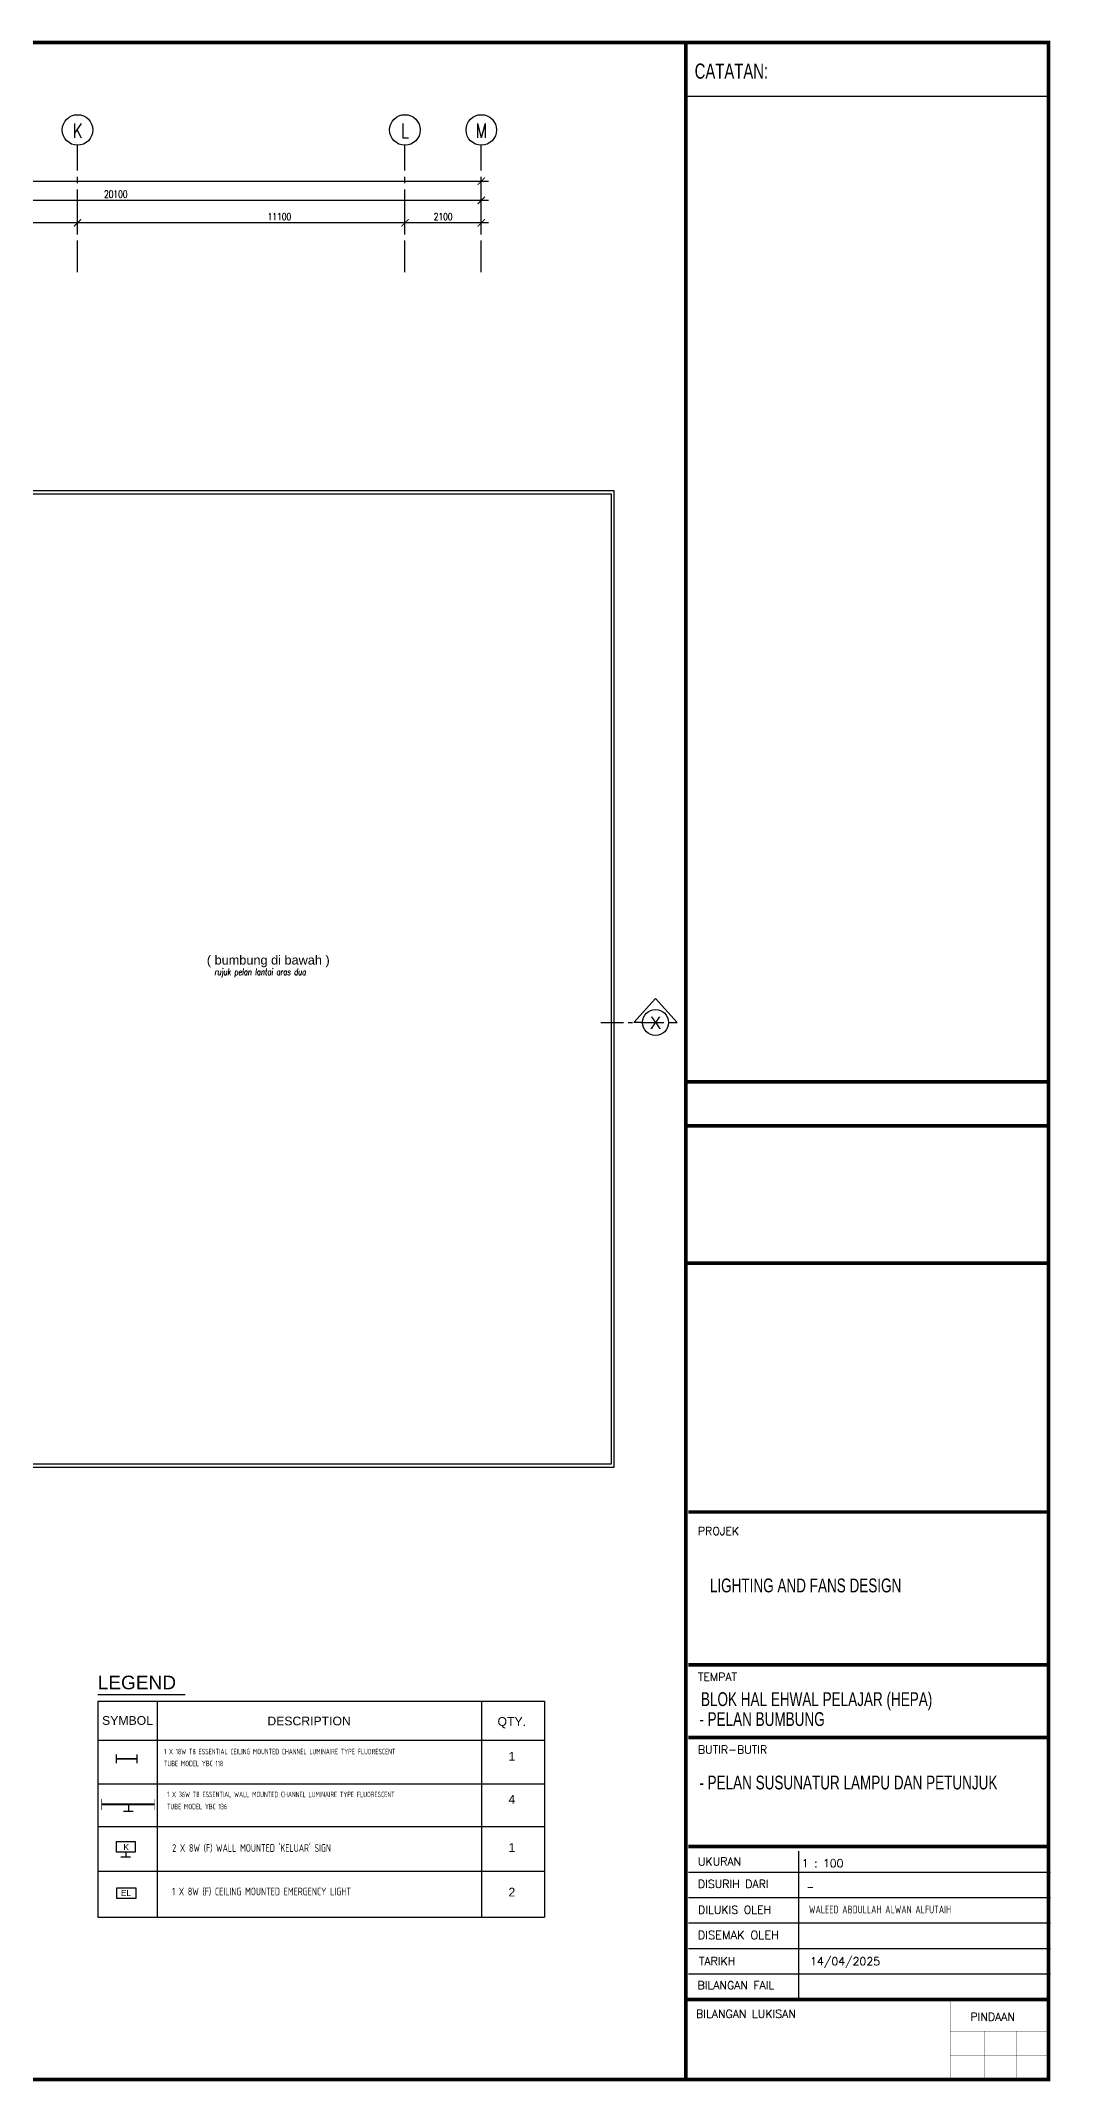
# Model space of a CAD drawing. Header units: inches. Extents: x -34 to 79566, y -40 to 56060.
# Drawn here: x 51763 to 79566, y -40 to 56060 of the extents above; entities that cross this region are included whole.
import ezdxf
from ezdxf.enums import TextEntityAlignment as Align

# ---------------------------------------------------------------- set-up
doc = ezdxf.new("R2010")
doc.units = ezdxf.units.IN
doc.header["$MEASUREMENT"] = 0
doc.linetypes.add('CENTER', pattern=[2, 1.25, -0.25, 0.25, -0.25])
for name, color, linetype in [('A-BUBLE', 8, 'Continuous'), ('A-BUBLETEXT', 7, 'Continuous'), ('A-DIM100', 4, 'Continuous'), ('A-FLR SYM', 13, 'Continuous'), ('A-HATCH', 8, 'Continuous'), ('A-PITCH', 9, 'Continuous'), ('A-SECLINE', 3, 'CENTER'), ('A-TXTBOMBA', 7, 'Continuous'), ('area', 3, 'Continuous'), ('BORDER', 6, 'Continuous'), ('eLAMPU', 7, 'Continuous'), ('Grid', 8, 'CENTER'), ('lamb(new)', 5, 'Continuous'), ('LAMPU', 7, 'Continuous'), ('logo', 7, 'Continuous')]:
    doc.layers.add(name, color=color, linetype=linetype)
doc.layers.get('area').off()
doc.styles.add('arial', font='arial.ttf')
doc.styles.add('ARIAL-SPEC', font='arial.ttf', dxfattribs={"height": 200})
doc.styles.add('ARIAL2', font='arial.ttf', dxfattribs={"height": 200})
doc.styles.add('DIM', font='dim', dxfattribs={"width": 0.75})
doc.styles.add('ROMANS', font='romans.shx', dxfattribs={"width": 0.75, "height": 200})
doc.styles.add('SANSSERIF', font='sanss___.ttf', dxfattribs={"width": 0.75})
doc.styles.add('STYLE2', font='romans.shx', dxfattribs={"width": 0.75, "height": 1000})
doc.dimstyles.new('DIM 100', dxfattribs={"dimtxt": 200, "dimasz": 200, "dimexe": 100, "dimexo": 70, "dimgap": 70, "dimtad": 1, "dimtoh": 1, "dimdec": 0, "dimzin": 0, "dimdsep": 46, "dimtxsty": 'ROMANS', "dimblk": 'ARCHTICK', "dimcen": 0.09, "dimdle": 200, "dimclrd": 4, "dimclre": 4, "dimclrt": 2, "dimadec": 0, "dimazin": 0, "dimtfac": 1, "dimtdec": 0, "dimtmove": 1, "dimatfit": 3, "dimfxl": 1, "dimtzin": 0, "dimarcsym": 0})

# ---------------------------------------------------------------- blocks, each defined once
blk = doc.blocks.new('_ArchTick')
at = {"color": 0, "linetype": 'ByBlock', "const_width": 0.15}
blk.add_lwpolyline([(-0.5, -0.5), (0.5, 0.5)], dxfattribs=at)
blk = doc.blocks.new('*D49')
at = {"layer": 'A-DIM100', "color": 4, "lineweight": -2, "transparency": 16777216}
for p, q in [((52973, 51055), (49573, 51055)), ((49773, 50738), (49773, 51155)), ((52773, 50738), (52773, 51155))]:
    blk.add_line(p, q, dxfattribs=at)
at = {"layer": 'DEFPOINTS', "color": 0, "transparency": 16777216}
for p in [(49773, 51055), (49773, 50668), (52773, 50668)]:
    blk.add_point(p, dxfattribs=at)
at = {"layer": 'A-DIM100', "color": 4, "lineweight": -2, "transparency": 16777216, "xscale": 200, "yscale": 200, "zscale": 200, "rotation": 180}
blk.add_blockref('_ArchTick', (49773, 51055), dxfattribs=at)
at = {"layer": 'A-DIM100', "color": 4, "lineweight": -2, "transparency": 16777216, "xscale": 200, "yscale": 200, "zscale": 200}
blk.add_blockref('_ArchTick', (52773, 51055), dxfattribs=at)
at = {"layer": 'A-DIM100', "color": 2, "transparency": 16777216, "insert": (51273, 51225), "char_height": 200, "attachment_point": 5, "style": 'ROMANS'}
blk.add_mtext('3000', dxfattribs=at)
blk = doc.blocks.new('*D50')
at = {"layer": 'A-DIM100', "color": 4, "lineweight": -2, "transparency": 16777216}
for p, q in [((64073, 51055), (52573, 51055)), ((52773, 50738), (52773, 51155)), ((63873, 50738), (63873, 51155))]:
    blk.add_line(p, q, dxfattribs=at)
at = {"layer": 'DEFPOINTS', "color": 0, "transparency": 16777216}
for p in [(52773, 51055), (52773, 50668), (63873, 50668)]:
    blk.add_point(p, dxfattribs=at)
at = {"layer": 'A-DIM100', "color": 4, "lineweight": -2, "transparency": 16777216, "xscale": 200, "yscale": 200, "zscale": 200, "rotation": 180}
blk.add_blockref('_ArchTick', (52773, 51055), dxfattribs=at)
at = {"layer": 'A-DIM100', "color": 4, "lineweight": -2, "transparency": 16777216, "xscale": 200, "yscale": 200, "zscale": 200}
blk.add_blockref('_ArchTick', (63873, 51055), dxfattribs=at)
at = {"layer": 'A-DIM100', "color": 2, "transparency": 16777216, "insert": (58323, 51225), "char_height": 200, "attachment_point": 5, "style": 'ROMANS'}
blk.add_mtext('11100', dxfattribs=at)
blk = doc.blocks.new('*D51')
at = {"layer": 'A-DIM100', "color": 4, "lineweight": -2, "transparency": 16777216}
for p, q in [((64073, 51055), (61573, 51055)), ((61773, 50738), (61773, 51155)), ((63873, 50738), (63873, 51155))]:
    blk.add_line(p, q, dxfattribs=at)
at = {"layer": 'DEFPOINTS', "color": 0, "transparency": 16777216}
for p in [(61773, 51055), (61773, 50668), (63873, 50668)]:
    blk.add_point(p, dxfattribs=at)
at = {"layer": 'A-DIM100', "color": 4, "lineweight": -2, "transparency": 16777216, "xscale": 200, "yscale": 200, "zscale": 200, "rotation": 180}
blk.add_blockref('_ArchTick', (61773, 51055), dxfattribs=at)
at = {"layer": 'A-DIM100', "color": 4, "lineweight": -2, "transparency": 16777216, "xscale": 200, "yscale": 200, "zscale": 200}
blk.add_blockref('_ArchTick', (63873, 51055), dxfattribs=at)
at = {"layer": 'A-DIM100', "color": 2, "transparency": 16777216, "insert": (62823, 51225), "char_height": 200, "attachment_point": 5, "style": 'ROMANS'}
blk.add_mtext('2100', dxfattribs=at)
blk = doc.blocks.new('*D52')
at = {"layer": 'A-DIM100', "color": 4, "lineweight": -2, "transparency": 16777216}
for p, q in [((7573, 52201), (64073, 52201)), ((7773, 51884), (7773, 52301)), ((63873, 51884), (63873, 52301))]:
    blk.add_line(p, q, dxfattribs=at)
at = {"layer": 'DEFPOINTS', "color": 0, "transparency": 16777216}
for p in [(63873, 52201), (7773, 51814), (63873, 51814)]:
    blk.add_point(p, dxfattribs=at)
at = {"layer": 'A-DIM100', "color": 4, "lineweight": -2, "transparency": 16777216, "xscale": 200, "yscale": 200, "zscale": 200, "rotation": 180}
blk.add_blockref('_ArchTick', (7773, 52201), dxfattribs=at)
at = {"layer": 'A-DIM100', "color": 4, "lineweight": -2, "transparency": 16777216, "xscale": 200, "yscale": 200, "zscale": 200}
blk.add_blockref('_ArchTick', (63873, 52201), dxfattribs=at)
at = {"layer": 'A-DIM100', "color": 2, "transparency": 16777216, "insert": (35823, 52371), "char_height": 200, "attachment_point": 5, "style": 'ROMANS'}
blk.add_mtext('56100', dxfattribs=at)
blk = doc.blocks.new('*D57')
at = {"layer": 'A-DIM100', "color": 4, "lineweight": -2, "transparency": 16777216}
for p, q in [((64073, 51672), (43573, 51672)), ((43773, 51355), (43773, 51772)), ((63873, 51355), (63873, 51772))]:
    blk.add_line(p, q, dxfattribs=at)
at = {"layer": 'DEFPOINTS', "color": 0, "transparency": 16777216}
for p in [(43773, 51672), (43773, 51285), (63873, 51285)]:
    blk.add_point(p, dxfattribs=at)
at = {"layer": 'A-DIM100', "color": 4, "lineweight": -2, "transparency": 16777216, "xscale": 200, "yscale": 200, "zscale": 200, "rotation": 180}
blk.add_blockref('_ArchTick', (43773, 51672), dxfattribs=at)
at = {"layer": 'A-DIM100', "color": 4, "lineweight": -2, "transparency": 16777216, "xscale": 200, "yscale": 200, "zscale": 200}
blk.add_blockref('_ArchTick', (63873, 51672), dxfattribs=at)
at = {"layer": 'A-DIM100', "color": 2, "transparency": 16777216, "insert": (53823, 51842), "char_height": 200, "attachment_point": 5, "style": 'ROMANS'}
blk.add_mtext('20100', dxfattribs=at)
blk = doc.blocks.new('eexit')
at = {"layer": 'A-TXTBOMBA', "color": 3, "linetype": 'Continuous'}
for p, q in [((86699882, -1206011), (86699882, -1206171)), ((86700015, -1206171), (86699748, -1206171))]:
    blk.add_line(p, q, dxfattribs=at)
at = {"layer": 'A-TXTBOMBA', "color": 3}
blk.add_lwpolyline([(86700150, -1205751), (86699614, -1205751), (86699614, -1206022), (86700150, -1206022)], close=True, dxfattribs=at)
at = {"layer": 'A-TXTBOMBA', "color": 3, "style": 'arial'}
blk.add_text('K', height=165, dxfattribs=at).set_placement((86699817, -1205977))
blk = doc.blocks.new('YBS 118')
at = {"layer": 'lamb(new)'}
for p, q in [((86608002, -1196899), (86608002, -1196643)), ((86608612, -1196899), (86608612, -1196643))]:
    blk.add_line(p, q, dxfattribs=at)
for points, const_width in [([(86608612, -1196771), (86608002, -1196771)], 50.8), ([(86608002, -1196899), (86608002, -1196643)], 10.2), ([(86608612, -1196899), (86608612, -1196643)], 10.2)]:
    blk.add_lwpolyline(points, dxfattribs=dict(at, const_width=const_width))
blk = doc.blocks.new('Elight')
at = {"layer": 'A-TXTBOMBA', "color": 6}
blk.add_lwpolyline([(86606267, -1196730), (86605731, -1196730), (86605731, -1197001), (86606267, -1197001)], close=True, dxfattribs=at)
at = {"layer": 'A-TXTBOMBA', "color": 6, "style": 'arial'}
blk.add_text('EL', height=164.8, dxfattribs=at).set_placement((86605850, -1196940))
blk = doc.blocks.new('YBC 136')
at = {"layer": 'lamb(new)'}
for points, const_width in [([(86612636, -1195205), (86613856, -1195205)], 50.8), ([(86612636, -1195077), (86612636, -1195333)], 10.2), ([(86613856, -1195077), (86613856, -1195333)], 10.2)]:
    blk.add_lwpolyline(points, dxfattribs=dict(at, const_width=const_width))
blk = doc.blocks.new('ROOFLAMB')
at = {"layer": 'eLAMPU', "color": 5, "linetype": 'Continuous'}
for p, q in [((86700086, -1203746), (86699820, -1203746)), ((86699953, -1203586), (86699953, -1203746))]:
    blk.add_line(p, q, dxfattribs=at)
at = {"layer": 'lamb(new)', "xscale": 1.192219712075198, "yscale": 1.192219712075198, "zscale": 1.192219712075198}
blk.add_blockref('YBC 136', (-16562073, 221396), dxfattribs=at)

msp = doc.modelspace()

# ---------------------------------------------------------------- linework, layer by layer
at = {"color": 3}
msp.add_line((69516.4, 54538.3), (79502.3, 54538.3), dxfattribs=at)
at = {"color": 8}
msp.add_line((69516.4, 54538.3), (79502.3, 54538.3), dxfattribs=at)
at = {"color": 7}
for p, q in [((69477, 27433.9), (79465.1, 27433.9)), ((69477, 26226.3), (79465.1, 26226.3)), ((69477, 22450.7), (79465.1, 22450.7)), ((72590.4, 6288.2), (72590.4, 2157.1)), ((69567, 5710), (79516.4, 5710)), ((69567, 5010), (79516.4, 5010)), ((69567, 4310), (79516.4, 4310)), ((69567, 3610), (79516.4, 3610)), ((69567, 2910), (79516.4, 2910))]:
    msp.add_line(p, q, dxfattribs=at)
for points in [[(16.4, 56010, 100, 100, 0), (79516.4, 56010, 100, 100, 0)], [(69493.3, 56010, 100, 100, 0), (69493.3, 10, 100, 100, 0)], [(79465.7, 56010, 100, 100, 0), (79465.7, 10, 100, 100, 0)], [(69517.1, 27433.9, 100, 100, 0), (79465.1, 27433.9, 100, 100, 0)], [(69517.1, 26226.3, 100, 100, 0), (79465.1, 26226.3, 100, 100, 0)], [(69517.1, 22450.7, 100, 100, 0), (79465.1, 22450.7, 100, 100, 0)], [(69567, 15610, 100, 100, 0), (79516.4, 15610, 100, 100, 0)], [(69567, 11410, 100, 100, 0), (79516.4, 11410, 100, 100, 0)], [(69567, 9410, 100, 100, 0), (79516.4, 9410, 100, 100, 0)], [(69567, 6410, 100, 100, 0), (79516.4, 6410, 100, 100, 0)], [(76758, 1337.9, 10, 10, 0), (79516.4, 1337.9, 10, 10, 0)], [(76758, 671.9, 10, 10, 0), (79516.4, 671.9, 10, 10, 0)]]:
    msp.add_lwpolyline(points, format="xyseb", dxfattribs=at)
for points, const_width in [([(69493.3, 2210), (79516.4, 2210)], 100), ([(76758, 2158), (76758, 10)], 10), ([(77704.5, 1337.9), (77704.5, 10)], 10), ([(78578.3, 1337.9), (78578.3, 10)], 10), ([(16.4, 10), (79516.4, 10)], 100)]:
    msp.add_lwpolyline(points, dxfattribs=dict(at, const_width=const_width))
at = {"layer": 'A-BUBLE'}
for centre in [(52773.2, 53609), (61773.2, 53609), (63873.2, 53609)]:
    msp.add_circle(centre, 420, dxfattribs=at)
at = {"layer": 'A-HATCH', "color": 8}
for p, q in [((49923.2, 43693), (67523.2, 43693)), ((50008.2, 43608), (67438.2, 43608)), ((67438.2, 43608), (67438.2, 16928)), ((49923.2, 16843), (67523.2, 16843)), ((67438.2, 16928), (50008.2, 16928))]:
    msp.add_line(p, q, dxfattribs=at)
at = {"layer": 'A-HATCH'}
msp.add_line((67523.2, 16843), (67523.2, 43693), dxfattribs=at)
at = {"layer": 'A-SECLINE', "color": 3, "linetype": 'Continuous', "ltscale": 500}
for p, q in [((68661.9, 29725.1), (68067.8, 29068)), ((68661.9, 29725.1), (69256, 29068)), ((68661.9, 29725.1), (69256, 29068)), ((69019.2, 29068), (69256, 29068)), ((69019.2, 29068), (69256, 29068))]:
    msp.add_line(p, q, dxfattribs=at)
at = {"layer": 'A-SECLINE', "color": 3, "linetype": 'CENTER', "ltscale": 500}
for p, q in [((67156.8, 29068), (68067.8, 29068)), ((68304.6, 29068), (68067.8, 29068)), ((68261, 29068), (69172.1, 29068))]:
    msp.add_line(p, q, dxfattribs=at)
at = {"layer": 'A-SECLINE', "color": 3, "linetype": 'Continuous', "ltscale": 500}
msp.add_circle((68661.9, 29068), 357.3, dxfattribs=at)
msp.add_circle((68661.9, 29068), 357.3, dxfattribs=at)
at = {"layer": 'Grid', "ltscale": 700}
for p, q in [((52773.2, 49695.7), (52773.2, 53189)), ((61773.2, 49695.7), (61773.2, 53189)), ((63873.2, 49695.7), (63873.2, 53189))]:
    msp.add_line(p, q, dxfattribs=at)
at = {"layer": 'LAMPU', "color": 1, "linetype": 'Continuous'}
for p, q in [((53332, 10408.6), (55509.7, 10408.6)), ((53332, 10408.3), (55509.7, 10408.3)), ((53332, 10408.1), (55509.7, 10408.1)), ((53332, 10408.1), (53332, 4472.8)), ((53334.6, 10589), (55733.4, 10589)), ((54964.4, 10408.3), (54964.4, 10408.1)), ((54964.4, 10408.1), (54964.4, 4472.8)), ((55509.7, 10408.6), (65072.2, 10408.6)), ((55509.7, 10408.3), (65072.2, 10408.3)), ((55509.7, 10408.1), (65606.2, 10408.1)), ((63873.7, 10408.1), (63873.7, 4472.8)), ((65606.2, 10408.1), (65606.2, 4472.8)), ((53332, 9340.3), (55509.7, 9340.3)), ((55509.7, 9340.3), (65606.2, 9340.3)), ((53332, 8140.3), (65606.2, 8140.3)), ((53332, 6961.2), (65606.2, 6961.2)), ((53332, 5738.4), (65606.2, 5738.4)), ((53332, 4472.8), (65606.2, 4472.8))]:
    msp.add_line(p, q, dxfattribs=at)

# ---------------------------------------------------------------- block references
at = {"layer": 'area'}
for name, p in [('ROOFLAMB', (-86645783.8, 1211121.7)), ('eexit', (-86645783.8, 1212289.4)), ('Elight', (-86551886.7, 1201995.3))]:
    msp.add_blockref(name, p, dxfattribs=at)
at = {"layer": 'lamb(new)', "xscale": 0.9296837370623666, "yscale": 0.9296837370623666, "zscale": 0.9296837370623666}
msp.add_blockref('YBS 118', (-80464208.1, 1121443.8), dxfattribs=at)

# ---------------------------------------------------------------- texts
at = {"color": 7, "style": 'SANSSERIF', "width": 0.7}
msp.add_text('CATATAN:', height=417.61, dxfattribs=at).set_placement((69738, 55017.9))
at = {"layer": 'A-BUBLETEXT', "color": 3, "style": 'STYLE2', "width": 0.75}
for s, p in [('K', (52773.2, 53388.8)), ('L', (61773.2, 53388.8)), ('M', (63873.2, 53388.8))]:
    msp.add_text(s, height=400, dxfattribs=at).set_placement(p, align=Align.CENTER)
at = {"layer": 'A-FLR SYM', "color": 8, "style": 'ROMANS', "oblique": 5, "width": 0.75}
msp.add_text('rujuk pelan lantai aras dua', height=180, dxfattribs=at).set_placement((56537.6, 30551.4), align=Align.TOP_LEFT)
at = {"layer": 'A-PITCH', "color": 8, "style": 'ARIAL-SPEC'}
msp.add_text('( bumbung di bawah )', height=250, dxfattribs=at).set_placement((56326.7, 30911.8), align=Align.TOP_LEFT)
at = {"layer": 'A-SECLINE', "color": 3, "linetype": 'CENTER', "ltscale": 500, "style": 'ARIAL-SPEC'}
msp.add_attdef('X', (68506.4, 28892.9), 'T1', height=337.5, dxfattribs=at)
msp.add_attdef('X', (68506.4, 28892.9), 'T1', height=337.5, dxfattribs=at)
at = {"layer": 'BORDER', "color": 7, "lineweight": 100, "style": 'SANSSERIF', "width": 0.7}
for s, p in [('LIGHTING AND FANS DESIGN', (70155.3, 13400.5)), ('BLOK HAL EHWAL PELAJAR (HEPA)', (69910.6, 10274.1)), ('- PELAN BUMBUNG ', (69865.1, 9726.2)), ('- PELAN SUSUNATUR LAMPU DAN PETUNJUK', (69865.1, 7982.2))]:
    msp.add_text(s, height=380, dxfattribs=at).set_placement(p)
at = {"layer": 'LAMPU', "style": 'ARIAL2'}
for s, height, p in [('LEGEND', 374.77, (53327.9, 10734.6)), ('SYMBOL', 240.24, (53447.7, 9757.7)), ('DESCRIPTION', 240.24, (57991.9, 9743.8)), ('QTY.', 240.24, (64319.2, 9729.8)), ('1', 240.2, (64619.9, 8770.1)), ('4', 240.2, (64619.9, 7591)), ('1', 240.2, (64619.9, 6263.6)), ('2', 240.2, (64619.9, 5038.1))]:
    msp.add_text(s, height=height, dxfattribs=at).set_placement(p)
at = {"layer": 'LAMPU', "color": 7, "linetype": 'Continuous', "style": 'DIM', "width": 0.75}
for s, height, p in [('1 X 18W T8 ESSENTIAL CEILING MOUNTED CHANNEL LUMINAIRE TYPE FLUORESCENT ', 151.217, (55150.2, 8947.3)), ('TUBE MODEL YBC 118', 151.217, (55150.2, 8619.8)), ('1 X 36W T8 ESSENTIAL WALL MOUNTED CHANNEL LUMINAIRE TYPE FLUORESCENT ', 151.217, (55234.2, 7768.8)), ('TUBE MODEL YBC 136', 151.217, (55234.2, 7435.2)), ("2 X 8W (F) WALL MOUNTED 'KELUAR' SIGN", 211.411, (55375.2, 6265.6)), ('1 X 8W (F) CEILING MOUNTED EMERGENCY LIGHT', 211.411, (55372.6, 5070.4)), ('WALEED ABDULLAH ALWAN ALFUTAIH', 211.411, (72880.5, 4575.7))]:
    msp.add_text(s, height=height, dxfattribs=at).set_placement(p)
at = {"layer": 'logo', "color": 7, "style": 'ROMANS'}
for s, height, p in [('PROJEK', 220, (69827.9, 14976.2)), ('TEMPAT', 220, (69827.9, 10965.2)), ('BUTIR-BUTIR', 220, (69827.9, 8967.8)), ('UKURAN', 220, (69827.9, 5890)), ('1 : 100', 220, (72678.8, 5841.3)), ('DISURIH DARI', 220, (69827.8, 5272.3)), ('-', 176, (72817.2, 5210.7)), ('DILUKIS OLEH', 220, (69832.3, 4563.3)), ('DISEMAK OLEH', 230, (69818.7, 3863.4)), ('TARIKH', 220, (69855.1, 3150.9)), ('14/04/2025', 220, (72911.2, 3146.3)), ('BILANGAN FAIL', 220, (69815.7, 2486.8)), ('BILANGAN LUKISAN', 220, (69775.6, 1701)), ('PINDAAN', 220, (77316.9, 1621.5))]:
    msp.add_text(s, height=height, dxfattribs=at).set_placement(p)

# ---------------------------------------------------------------- dimensions: what is measured, and where the dimension line sits
at = {"layer": 'A-DIM100'}
dim = msp.add_linear_dim(base=(63873.2, 52200.7), p1=(7773.2, 51813.7), p2=(63873.2, 51813.7), dimstyle='DIM 100', dxfattribs=at)
dim.commit()
dim.dimension.update_dxf_attribs({"geometry": '*D52', "text_midpoint": (35823.2, 52370.7)})
for base, p1, p2, picture, middle in [((43773.2, 51672), (63873.2, 51284.9), (43773.2, 51284.9), '*D57', (53823.2, 51842)), ((49773.2, 51054.8), (52773.2, 50667.8), (49773.2, 50667.8), '*D49', (51273.2, 51224.8)), ((52773.2, 51054.8), (63873.2, 50667.8), (52773.2, 50667.8), '*D50', (58323.2, 51224.8)), ((61773.2, 51054.8), (63873.2, 50667.8), (61773.2, 50667.8), '*D51', (62823.2, 51224.8))]:
    dim = msp.add_linear_dim(base=base, p1=p1, p2=p2, angle=180, dimstyle='DIM 100', dxfattribs=at)
    dim.commit()
    dim.dimension.update_dxf_attribs({"geometry": picture, "text_midpoint": middle})

doc.saveas('drawing.dxf')
